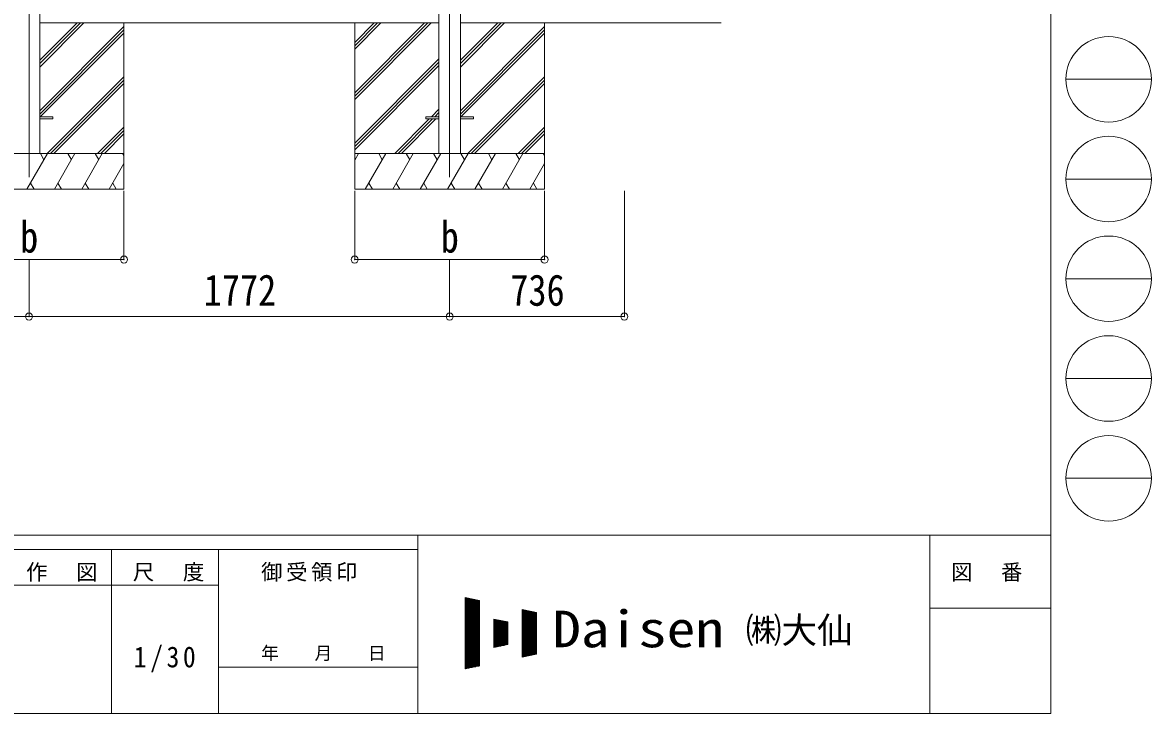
# Model space of a CAD drawing. Units: millimetres at full size, sheet at 1:30. Extents: x -8385 to 8479, y -5853 to 5787.
# Drawn here: x 3723 to 8479, y -5853 to -2944 of the extents above; entities that cross this region are included whole.
import ezdxf
from ezdxf.enums import TextEntityAlignment as Align

# ---------------------------------------------------------------- set-up
doc = ezdxf.new("R2010")
doc.units = ezdxf.units.MM
doc.header["$LTSCALE"] = 30
doc.header["$PDMODE"] = 32
doc.header["$PDSIZE"] = 30
for name, color, linetype, lineweight in [('0-0_0', 7, 'Continuous', 9), ('0-1_本体', 4, 'Continuous', 9), ('0-2_部品', 7, 'Continuous', 9), ('0-8_PARTS2', 2, 'Continuous', 9), ('0-A_寸法', 6, 'Continuous', 9), ('F-0_240', 7, 'Continuous', 9)]:
    doc.layers.add(name, color=color, linetype=linetype, lineweight=lineweight)
doc.styles.add('ＭＳ ゴシック', font='')
doc.styles.get('ＭＳ ゴシック').set_extended_font_data('MS Gothic')

msp = doc.modelspace()

# ---------------------------------------------------------------- linework, layer by layer
at = {"layer": '0-0_0'}
for p, q in [((3795.33, -3131.1), (3980.96, -2945.47)), ((3795.33, -3116.96), (3966.82, -2945.47)), ((3795.33, -3102.82), (3952.68, -2945.47)), ((3795.33, -2945.47), (5476.93, -2945.47)), ((4150.13, -2945.47), (4150.13, -3645.47)), ((5122.13, -2945.47), (5122.13, -3645.47)), ((5122.13, -3239.65), (5416.31, -2945.47)), ((5122.13, -3253.79), (5430.45, -2945.47)), ((5122.13, -3267.93), (5444.59, -2945.47)), ((5122.13, -3055.8), (5232.46, -2945.47)), ((5122.13, -3041.66), (5218.32, -2945.47)), ((5122.13, -3027.52), (5204.18, -2945.47)), ((6665.61, -2945.47), (5567.33, -2945.47)), ((5567.33, -3131.1), (5752.96, -2945.47)), ((5567.33, -3116.96), (5738.82, -2945.47)), ((5567.33, -3102.82), (5724.68, -2945.47)), ((5922.13, -2945.47), (5922.13, -3645.47)), ((3795.33, -3314.95), (4150.13, -2960.15)), ((3795.33, -3329.09), (4150.13, -2974.29)), ((3797.59, -3340.97), (4150.13, -2988.44)), ((5567.33, -3314.95), (5922.13, -2960.15)), ((5567.33, -3329.09), (5922.13, -2974.29)), ((5569.59, -3340.97), (5922.13, -2988.44)), ((5122.13, -3451.78), (5476.93, -3096.98)), ((5122.13, -3465.92), (5476.93, -3111.13)), ((5122.13, -3480.07), (5476.93, -3125.27)), ((3826.94, -3495.47), (4150.13, -3172.28)), ((5598.94, -3495.47), (5922.13, -3172.28)), ((3841.08, -3495.47), (4150.13, -3186.43)), ((3855.23, -3495.47), (4150.13, -3200.57)), ((5613.08, -3495.47), (5922.13, -3186.43)), ((5627.22, -3495.47), (5922.13, -3200.57)), ((5445.07, -3340.97), (5476.93, -3309.11)), ((5459.21, -3340.97), (5476.93, -3323.26)), ((5290.57, -3495.47), (5436.07, -3349.97)), ((5304.71, -3495.47), (5450.21, -3349.97)), ((5318.86, -3495.47), (5464.36, -3349.97)), ((5473.36, -3340.97), (5476.93, -3337.4)), ((4039.07, -3495.47), (4150.13, -3384.41)), ((4053.22, -3495.47), (4150.13, -3398.56)), ((4067.36, -3495.47), (4150.13, -3412.7)), ((5811.07, -3495.47), (5922.13, -3384.41)), ((5825.21, -3495.47), (5922.13, -3398.56)), ((5839.36, -3495.47), (5922.13, -3412.7)), ((4150.13, -3495.47), (3350.13, -3495.47)), ((3741.29, -3645.47), (3827.89, -3495.47)), ((3812.89, -3521.45), (3797.89, -3495.47)), ((3856.76, -3645.47), (3943.36, -3495.47)), ((3928.36, -3521.45), (3913.36, -3495.47)), ((3972.23, -3645.47), (4058.83, -3495.47)), ((4028.83, -3495.47), (4043.83, -3521.45)), ((4144.3, -3495.47), (4150.13, -3505.57)), ((5922.13, -3495.47), (5122.13, -3495.47)), ((5122.13, -3522.98), (5138.01, -3495.47)), ((5166.88, -3645.47), (5253.48, -3495.47)), ((5238.48, -3521.45), (5223.48, -3495.47)), ((5282.35, -3645.47), (5368.95, -3495.47)), ((5353.95, -3521.45), (5338.95, -3495.47)), ((5397.82, -3645.47), (5484.42, -3495.47)), ((5469.42, -3521.45), (5454.42, -3495.47)), ((5513.29, -3645.47), (5599.89, -3495.47)), ((5584.89, -3521.45), (5569.89, -3495.47)), ((5628.76, -3645.47), (5715.36, -3495.47)), ((5700.36, -3521.45), (5685.36, -3495.47)), ((5744.23, -3645.47), (5830.83, -3495.47)), ((5800.83, -3495.47), (5815.83, -3521.45)), ((5916.3, -3495.47), (5922.13, -3505.57)), ((4087.7, -3645.47), (4150.13, -3537.33)), ((5859.7, -3645.47), (5922.13, -3537.33)), ((3350.13, -3645.47), (4150.13, -3645.47)), ((3756.29, -3619.49), (3771.29, -3645.47)), ((3871.76, -3619.49), (3886.76, -3645.47)), ((3987.23, -3619.49), (4002.23, -3645.47)), ((4102.7, -3619.49), (4117.7, -3645.47)), ((5122.13, -3645.47), (5922.13, -3645.47)), ((5181.88, -3619.49), (5196.87, -3645.47)), ((5297.35, -3619.49), (5312.35, -3645.47)), ((5412.82, -3619.49), (5427.82, -3645.47)), ((5528.29, -3619.49), (5543.29, -3645.47)), ((5643.76, -3619.49), (5658.76, -3645.47)), ((5759.23, -3619.49), (5774.23, -3645.47)), ((5874.7, -3619.49), (5889.7, -3645.47))]:
    msp.add_line(p, q, dxfattribs=at)
at = {"layer": '0-1_本体'}
for p, q in [((3795.13, -15.47), (3795.13, -3495.47)), ((5476.93, -15.47), (5476.93, -3495.47)), ((5567.33, -15.47), (5567.33, -3495.47))]:
    msp.add_line(p, q, dxfattribs=at)
at = {"layer": '0-2_部品', "color": 4}
for p, q in [((3849.93, -3340.97), (3795.13, -3340.97)), ((5422.13, -3340.97), (5422.13, -3349.97)), ((5476.93, -3340.97), (5422.13, -3340.97)), ((5476.93, -3349.97), (5422.13, -3349.97)), ((5622.13, -3340.97), (5567.33, -3340.97)), ((5622.13, -3349.97), (5567.33, -3349.97)), ((5622.13, -3340.97), (5622.13, -3349.97))]:
    msp.add_line(p, q, dxfattribs=at)
msp.add_lwpolyline([(3849.93, -3340.97), (3849.93, -3349.97), (3795.13, -3349.97)], dxfattribs=at)
at = {"layer": '0-8_PARTS2'}
for p, q in [((3750.13, -45.47), (3750.13, -3595.47)), ((5522.13, -45.47), (5522.13, -3595.47))]:
    msp.add_line(p, q, dxfattribs=at)
at = {"layer": '0-A_寸法'}
for p, q in [((4150.13, -3941.86), (4150.13, -3652.89)), ((5122.13, -3941.86), (5122.13, -3652.89)), ((5922.13, -3941.86), (5922.13, -3652.89)), ((6258.13, -4181.84), (6258.13, -3652.89)), ((3350.13, -3941.86), (4150.13, -3941.86)), ((3750.13, -4181.84), (3750.13, -3941.86)), ((5122.13, -3941.86), (5922.13, -3941.86)), ((5522.13, -4181.84), (5522.13, -3941.86)), ((5522.13, -4181.84), (5522.13, -3941.86)), ((850.13, -4181.84), (3750.13, -4181.84)), ((3750.13, -4181.84), (5522.13, -4181.84)), ((5522.13, -4181.84), (6258.13, -4181.84))]:
    msp.add_line(p, q, dxfattribs=at)
for p in [(4150.13, -3941.86), (5122.13, -3941.86), (5922.13, -3941.86), (3750.13, -4181.84), (5522.13, -4181.84), (6258.13, -4181.84)]:
    msp.add_point(p, dxfattribs=at)
at = {"layer": 'F-0_240', "color": 5}
for p, q in [((8054.55, 5787.34), (8054.55, -5852.66)), ((-8385.45, -5102.66), (8054.55, -5102.66)), ((5387.79, -5102.66), (5387.79, -5852.66)), ((7544.54, -5102.66), (7544.54, -5852.66)), ((-8385.45, -5162.66), (5387.79, -5162.66)), ((4097.79, -5162.66), (4097.79, -5852.66)), ((4547.79, -5162.66), (4547.79, -5852.66)), ((2747.79, -5312.66), (4547.79, -5312.66)), ((7544.54, -5410.16), (8054.55, -5410.16)), ((4547.79, -5657.66), (5387.79, -5657.66)), ((-8385.45, -5852.66), (8054.55, -5852.66))]:
    msp.add_line(p, q, dxfattribs=at)
at = {"layer": 'F-0_240', "color": 4}
for p, q in [((8118.66, -3182.66), (8478.66, -3182.66)), ((8118.66, -3602.66), (8478.66, -3602.66)), ((8118.66, -4022.66), (8478.66, -4022.66)), ((8118.66, -4442.66), (8478.66, -4442.66)), ((8118.66, -4862.66), (8478.66, -4862.66))]:
    msp.add_line(p, q, dxfattribs=at)
at = {"layer": 'F-0_240'}
for p, q in [((5587.75, -5365.26), (5647.75, -5377.76)), ((5587.75, -5365.26), (5587.75, -5665.26)), ((5587.75, -5368.08), (5601.3, -5368.08)), ((5587.75, -5371.08), (5615.7, -5371.08)), ((5589.53, -5664.89), (5589.53, -5365.63)), ((5592.53, -5664.26), (5592.53, -5366.25)), ((5595.53, -5663.64), (5595.53, -5366.88)), ((5598.53, -5663.01), (5598.53, -5367.5)), ((5601.53, -5662.39), (5601.53, -5368.13)), ((5604.53, -5661.76), (5604.53, -5368.75)), ((5607.53, -5661.14), (5607.53, -5369.38)), ((5610.53, -5660.51), (5610.53, -5370)), ((5613.53, -5659.89), (5613.53, -5370.63)), ((5616.53, -5659.26), (5616.53, -5371.25)), ((5619.53, -5658.64), (5619.53, -5371.88)), ((5622.53, -5658.01), (5622.53, -5372.5)), ((5625.53, -5657.39), (5625.53, -5373.13)), ((5628.53, -5656.76), (5628.53, -5373.75)), ((5587.75, -5374.08), (5630.1, -5374.08)), ((5587.75, -5377.08), (5644.5, -5377.08)), ((5587.75, -5380.08), (5647.75, -5380.08)), ((5587.75, -5383.08), (5647.75, -5383.08)), ((5587.75, -5386.08), (5647.75, -5386.08)), ((5587.75, -5389.08), (5647.75, -5389.08)), ((5587.75, -5392.08), (5647.75, -5392.08)), ((5587.75, -5395.08), (5647.75, -5395.08)), ((5587.75, -5398.08), (5647.75, -5398.08)), ((5587.75, -5401.08), (5647.75, -5401.08)), ((5587.75, -5404.08), (5647.75, -5404.08)), ((5587.75, -5407.08), (5647.75, -5407.08)), ((5587.75, -5410.08), (5647.75, -5410.08)), ((5587.75, -5413.08), (5647.75, -5413.08)), ((5587.75, -5416.08), (5647.75, -5416.08)), ((5587.75, -5419.08), (5647.75, -5419.08)), ((5631.53, -5656.14), (5631.53, -5374.38)), ((5634.53, -5655.51), (5634.53, -5375)), ((5637.53, -5654.89), (5637.53, -5375.63)), ((5640.53, -5654.26), (5640.53, -5376.25)), ((5643.53, -5653.64), (5643.53, -5376.88)), ((5646.53, -5653.01), (5646.53, -5377.5)), ((5647.75, -5377.76), (5647.75, -5652.76)), ((5827.75, -5415.26), (5887.75, -5427.76)), ((5827.75, -5415.26), (5827.75, -5615.26)), ((5827.75, -5416.08), (5831.7, -5416.08)), ((5827.75, -5419.08), (5846.1, -5419.08)), ((5829.53, -5614.89), (5829.53, -5415.63)), ((5832.53, -5614.26), (5832.53, -5416.25)), ((5835.53, -5613.64), (5835.53, -5416.88)), ((5838.53, -5613.01), (5838.53, -5417.5)), ((5841.53, -5612.39), (5841.53, -5418.13)), ((5844.53, -5611.76), (5844.53, -5418.75)), ((5847.53, -5611.14), (5847.53, -5419.38)), ((5850.53, -5610.51), (5850.53, -5420)), ((5853.53, -5609.89), (5853.53, -5420.63)), ((5856.53, -5609.26), (5856.53, -5421.25)), ((5587.75, -5422.08), (5647.75, -5422.08)), ((5587.75, -5425.08), (5647.75, -5425.08)), ((5587.75, -5428.08), (5647.75, -5428.08)), ((5587.75, -5431.08), (5647.75, -5431.08)), ((5587.75, -5434.08), (5647.75, -5434.08)), ((5587.75, -5437.08), (5647.75, -5437.08)), ((5587.75, -5440.08), (5647.75, -5440.08)), ((5587.75, -5443.08), (5647.75, -5443.08)), ((5587.75, -5446.08), (5647.75, -5446.08)), ((5587.75, -5449.08), (5647.75, -5449.08)), ((5587.75, -5452.08), (5647.75, -5452.08)), ((5587.75, -5455.08), (5647.75, -5455.08)), ((5587.75, -5458.08), (5647.75, -5458.08)), ((5587.75, -5461.08), (5647.75, -5461.08)), ((5587.75, -5464.08), (5647.75, -5464.08)), ((5587.75, -5467.08), (5647.75, -5467.08)), ((5707.75, -5455.26), (5767.75, -5467.76)), ((5707.75, -5455.26), (5707.75, -5575.26)), ((5707.75, -5458.08), (5721.3, -5458.08)), ((5707.75, -5461.08), (5735.7, -5461.08)), ((5707.75, -5464.08), (5750.1, -5464.08)), ((5707.75, -5467.08), (5764.5, -5467.08)), ((5709.53, -5574.89), (5709.53, -5455.63)), ((5712.53, -5574.26), (5712.53, -5456.25)), ((5715.53, -5573.64), (5715.53, -5456.88)), ((5718.53, -5573.01), (5718.53, -5457.5)), ((5721.53, -5572.39), (5721.53, -5458.13)), ((5724.53, -5571.76), (5724.53, -5458.75)), ((5727.53, -5571.14), (5727.53, -5459.38)), ((5730.53, -5570.51), (5730.53, -5460)), ((5733.53, -5569.89), (5733.53, -5460.63)), ((5736.53, -5569.26), (5736.53, -5461.25)), ((5739.53, -5568.64), (5739.53, -5461.88)), ((5742.53, -5568.01), (5742.53, -5462.5)), ((5745.53, -5567.39), (5745.53, -5463.13)), ((5748.53, -5566.76), (5748.53, -5463.75)), ((5751.53, -5566.14), (5751.53, -5464.38)), ((5754.53, -5565.51), (5754.53, -5465)), ((5757.53, -5564.89), (5757.53, -5465.63)), ((5760.53, -5564.26), (5760.53, -5466.25)), ((5763.53, -5563.64), (5763.53, -5466.88)), ((5766.53, -5563.01), (5766.53, -5467.5)), ((5767.75, -5467.76), (5767.75, -5562.76)), ((5827.75, -5422.08), (5860.5, -5422.08)), ((5827.75, -5425.08), (5874.9, -5425.08)), ((5827.75, -5428.08), (5887.75, -5428.08)), ((5827.75, -5431.08), (5887.75, -5431.08)), ((5827.75, -5434.08), (5887.75, -5434.08)), ((5827.75, -5437.08), (5887.75, -5437.08)), ((5827.75, -5440.08), (5887.75, -5440.08)), ((5827.75, -5443.08), (5887.75, -5443.08)), ((5827.75, -5446.08), (5887.75, -5446.08)), ((5827.75, -5449.08), (5887.75, -5449.08)), ((5827.75, -5452.08), (5887.75, -5452.08)), ((5827.75, -5455.08), (5887.75, -5455.08)), ((5827.75, -5458.08), (5887.75, -5458.08)), ((5827.75, -5461.08), (5887.75, -5461.08)), ((5827.75, -5464.08), (5887.75, -5464.08)), ((5827.75, -5467.08), (5887.75, -5467.08)), ((5859.53, -5608.64), (5859.53, -5421.88)), ((5862.53, -5608.01), (5862.53, -5422.5)), ((5865.53, -5607.39), (5865.53, -5423.13)), ((5868.53, -5606.76), (5868.53, -5423.75)), ((5871.53, -5606.14), (5871.53, -5424.38)), ((5874.53, -5605.51), (5874.53, -5425)), ((5877.53, -5604.89), (5877.53, -5425.63)), ((5880.53, -5604.26), (5880.53, -5426.25)), ((5883.53, -5603.64), (5883.53, -5426.88)), ((5886.53, -5603.01), (5886.53, -5427.5)), ((5887.75, -5427.76), (5887.75, -5602.76)), ((5587.75, -5470.08), (5647.75, -5470.08)), ((5587.75, -5473.08), (5647.75, -5473.08)), ((5587.75, -5476.08), (5647.75, -5476.08)), ((5587.75, -5479.08), (5647.75, -5479.08)), ((5587.75, -5482.08), (5647.75, -5482.08)), ((5587.75, -5485.08), (5647.75, -5485.08)), ((5587.75, -5488.08), (5647.75, -5488.08)), ((5587.75, -5491.08), (5647.75, -5491.08)), ((5587.75, -5494.08), (5647.75, -5494.08)), ((5587.75, -5497.08), (5647.75, -5497.08)), ((5587.75, -5500.08), (5647.75, -5500.08)), ((5587.75, -5503.08), (5647.75, -5503.08)), ((5587.75, -5506.08), (5647.75, -5506.08)), ((5587.75, -5509.08), (5647.75, -5509.08)), ((5587.75, -5512.08), (5647.75, -5512.08)), ((5587.75, -5515.08), (5647.75, -5515.08)), ((5707.75, -5470.08), (5767.75, -5470.08)), ((5707.75, -5473.08), (5767.75, -5473.08)), ((5707.75, -5476.08), (5767.75, -5476.08)), ((5707.75, -5479.08), (5767.75, -5479.08)), ((5707.75, -5482.08), (5767.75, -5482.08)), ((5707.75, -5485.08), (5767.75, -5485.08)), ((5707.75, -5488.08), (5767.75, -5488.08)), ((5707.75, -5491.08), (5767.75, -5491.08)), ((5707.75, -5494.08), (5767.75, -5494.08)), ((5707.75, -5497.08), (5767.75, -5497.08)), ((5707.75, -5500.08), (5767.75, -5500.08)), ((5707.75, -5503.08), (5767.75, -5503.08)), ((5707.75, -5506.08), (5767.75, -5506.08)), ((5707.75, -5509.08), (5767.75, -5509.08)), ((5707.75, -5512.08), (5767.75, -5512.08)), ((5707.75, -5515.08), (5767.75, -5515.08)), ((5827.75, -5470.08), (5887.75, -5470.08)), ((5827.75, -5473.08), (5887.75, -5473.08)), ((5827.75, -5476.08), (5887.75, -5476.08)), ((5827.75, -5479.08), (5887.75, -5479.08)), ((5827.75, -5482.08), (5887.75, -5482.08)), ((5827.75, -5485.08), (5887.75, -5485.08)), ((5827.75, -5488.08), (5887.75, -5488.08)), ((5827.75, -5491.08), (5887.75, -5491.08)), ((5827.75, -5494.08), (5887.75, -5494.08)), ((5827.75, -5497.08), (5887.75, -5497.08)), ((5827.75, -5500.08), (5887.75, -5500.08)), ((5827.75, -5503.08), (5887.75, -5503.08)), ((5827.75, -5506.08), (5887.75, -5506.08)), ((5827.75, -5509.08), (5887.75, -5509.08)), ((5827.75, -5512.08), (5887.75, -5512.08)), ((5827.75, -5515.08), (5887.75, -5515.08)), ((5587.75, -5518.08), (5647.75, -5518.08)), ((5587.75, -5521.08), (5647.75, -5521.08)), ((5587.75, -5524.08), (5647.75, -5524.08)), ((5587.75, -5527.08), (5647.75, -5527.08)), ((5587.75, -5530.08), (5647.75, -5530.08)), ((5587.75, -5533.08), (5647.75, -5533.08)), ((5587.75, -5536.08), (5647.75, -5536.08)), ((5587.75, -5539.08), (5647.75, -5539.08)), ((5587.75, -5542.08), (5647.75, -5542.08)), ((5587.75, -5545.08), (5647.75, -5545.08)), ((5587.75, -5548.08), (5647.75, -5548.08)), ((5587.75, -5551.08), (5647.75, -5551.08)), ((5587.75, -5554.08), (5647.75, -5554.08)), ((5587.75, -5557.08), (5647.75, -5557.08)), ((5587.75, -5560.08), (5647.75, -5560.08)), ((5587.75, -5563.08), (5647.75, -5563.08)), ((5707.75, -5518.08), (5767.75, -5518.08)), ((5707.75, -5521.08), (5767.75, -5521.08)), ((5707.75, -5524.08), (5767.75, -5524.08)), ((5707.75, -5527.08), (5767.75, -5527.08)), ((5707.75, -5530.08), (5767.75, -5530.08)), ((5707.75, -5533.08), (5767.75, -5533.08)), ((5707.75, -5536.08), (5767.75, -5536.08)), ((5707.75, -5539.08), (5767.75, -5539.08)), ((5707.75, -5542.08), (5767.75, -5542.08)), ((5707.75, -5545.08), (5767.75, -5545.08)), ((5707.75, -5548.08), (5767.75, -5548.08)), ((5707.75, -5551.08), (5767.75, -5551.08)), ((5707.75, -5554.08), (5767.75, -5554.08)), ((5707.75, -5557.08), (5767.75, -5557.08)), ((5707.75, -5560.08), (5767.75, -5560.08)), ((5707.75, -5575.26), (5767.75, -5562.76)), ((5707.75, -5563.08), (5766.2, -5563.08)), ((5827.75, -5518.08), (5887.75, -5518.08)), ((5827.75, -5521.08), (5887.75, -5521.08)), ((5827.75, -5524.08), (5887.75, -5524.08)), ((5827.75, -5527.08), (5887.75, -5527.08)), ((5827.75, -5530.08), (5887.75, -5530.08)), ((5827.75, -5533.08), (5887.75, -5533.08)), ((5827.75, -5536.08), (5887.75, -5536.08)), ((5827.75, -5539.08), (5887.75, -5539.08)), ((5827.75, -5542.08), (5887.75, -5542.08)), ((5827.75, -5545.08), (5887.75, -5545.08)), ((5827.75, -5548.08), (5887.75, -5548.08)), ((5827.75, -5551.08), (5887.75, -5551.08)), ((5827.75, -5554.08), (5887.75, -5554.08)), ((5827.75, -5557.08), (5887.75, -5557.08)), ((5827.75, -5560.08), (5887.75, -5560.08)), ((5827.75, -5563.08), (5887.75, -5563.08)), ((5587.75, -5566.08), (5647.75, -5566.08)), ((5587.75, -5569.08), (5647.75, -5569.08)), ((5587.75, -5572.08), (5647.75, -5572.08)), ((5587.75, -5575.08), (5647.75, -5575.08)), ((5587.75, -5578.08), (5647.75, -5578.08)), ((5587.75, -5581.08), (5647.75, -5581.08)), ((5587.75, -5584.08), (5647.75, -5584.08)), ((5587.75, -5587.08), (5647.75, -5587.08)), ((5587.75, -5590.08), (5647.75, -5590.08)), ((5587.75, -5593.08), (5647.75, -5593.08)), ((5587.75, -5596.08), (5647.75, -5596.08)), ((5587.75, -5599.08), (5647.75, -5599.08)), ((5587.75, -5602.08), (5647.75, -5602.08)), ((5587.75, -5605.08), (5647.75, -5605.08)), ((5587.75, -5608.08), (5647.75, -5608.08)), ((5587.75, -5611.08), (5647.75, -5611.08)), ((5707.75, -5566.08), (5751.8, -5566.08)), ((5707.75, -5569.08), (5737.4, -5569.08)), ((5707.75, -5572.08), (5723, -5572.08)), ((5707.75, -5575.08), (5708.6, -5575.08)), ((5827.75, -5566.08), (5887.75, -5566.08)), ((5827.75, -5569.08), (5887.75, -5569.08)), ((5827.75, -5572.08), (5887.75, -5572.08)), ((5827.75, -5575.08), (5887.75, -5575.08)), ((5827.75, -5578.08), (5887.75, -5578.08)), ((5827.75, -5581.08), (5887.75, -5581.08)), ((5827.75, -5584.08), (5887.75, -5584.08)), ((5827.75, -5587.08), (5887.75, -5587.08)), ((5827.75, -5590.08), (5887.75, -5590.08)), ((5827.75, -5593.08), (5887.75, -5593.08)), ((5827.75, -5596.08), (5887.75, -5596.08)), ((5827.75, -5599.08), (5887.75, -5599.08)), ((5827.75, -5602.08), (5887.75, -5602.08)), ((5887.75, -5602.76), (5827.75, -5615.26)), ((5827.75, -5605.08), (5876.6, -5605.08)), ((5827.75, -5608.08), (5862.2, -5608.08)), ((5827.75, -5611.08), (5847.8, -5611.08)), ((5587.75, -5614.08), (5647.75, -5614.08)), ((5587.75, -5617.08), (5647.75, -5617.08)), ((5587.75, -5620.08), (5647.75, -5620.08)), ((5587.75, -5623.08), (5647.75, -5623.08)), ((5587.75, -5626.08), (5647.75, -5626.08)), ((5587.75, -5629.08), (5647.75, -5629.08)), ((5587.75, -5632.08), (5647.75, -5632.08)), ((5587.75, -5635.08), (5647.75, -5635.08)), ((5587.75, -5638.08), (5647.75, -5638.08)), ((5587.75, -5641.08), (5647.75, -5641.08)), ((5587.75, -5644.08), (5647.75, -5644.08)), ((5587.75, -5647.08), (5647.75, -5647.08)), ((5587.75, -5650.08), (5647.75, -5650.08)), ((5647.75, -5652.76), (5587.75, -5665.26)), ((5587.75, -5653.08), (5646.2, -5653.08)), ((5587.75, -5656.08), (5631.8, -5656.08)), ((5587.75, -5659.08), (5617.4, -5659.08)), ((5827.75, -5614.08), (5833.4, -5614.08)), ((5587.75, -5662.08), (5603, -5662.08)), ((5587.75, -5665.08), (5588.6, -5665.08))]:
    msp.add_line(p, q, dxfattribs=at)
at = {"layer": 'F-0_240', "color": 4}
for centre in [(8298.66, -3182.66), (8298.66, -3602.66), (8298.66, -4022.66), (8298.66, -4442.66), (8298.66, -4862.66)]:
    msp.add_circle(centre, 180, dxfattribs=at)

# ---------------------------------------------------------------- texts
at = {"layer": '0-A_寸法', "color": 7, "style": 'ＭＳ ゴシック', "width": 0.85}
for s, p in [('b', (3712.63, -3951.86)), ('b', (5484.63, -3951.86)), ('1772', (4486.13, -4175.84)), ('736', (5777.63, -4175.84))]:
    msp.add_text(s, height=132, dxfattribs=at).set_placement(p, align=Align.BOTTOM_LEFT)
at = {"layer": 'F-0_240', "style": 'ＭＳ ゴシック', "width": 1.15}
msp.add_text('Daisen', height=154, dxfattribs=at).set_placement((5954.61, -5620.26), align=Align.BOTTOM_LEFT)
at = {"layer": 'F-0_240', "style": 'ＭＳ ゴシック'}
for s, height, p in [('㈱大仙\u3000', 110, (6770.01, -5590.26)), ('年\u3000\u3000月\u3000\u3000日', 54.99, (4727.79, -5642.66))]:
    msp.add_text(s, height=height, dxfattribs=at).set_placement(p, align=Align.BOTTOM_LEFT)
at = {"layer": 'F-0_240', "attachment_point": 7, "style": 'ＭＳ ゴシック'}
for s, insert, char_height in [('\\T1.17;作\u3000図', (3737.79, -5297.66), 65.98), ('\\T1.17;尺\u3000度', (4187.79, -5297.66), 65.98), ('\\T1.17;御受領印', (4727.79, -5297.66), 65.98), ('\\T1.17;図\u3000番', (7634.54, -5297.66), 65.98), ('\\T1.28;\\W0.9;1/30', (4191.54, -5680.16), 87.98)]:
    msp.add_mtext(s, dxfattribs=dict(at, insert=insert, char_height=char_height))

doc.saveas('drawing.dxf')
